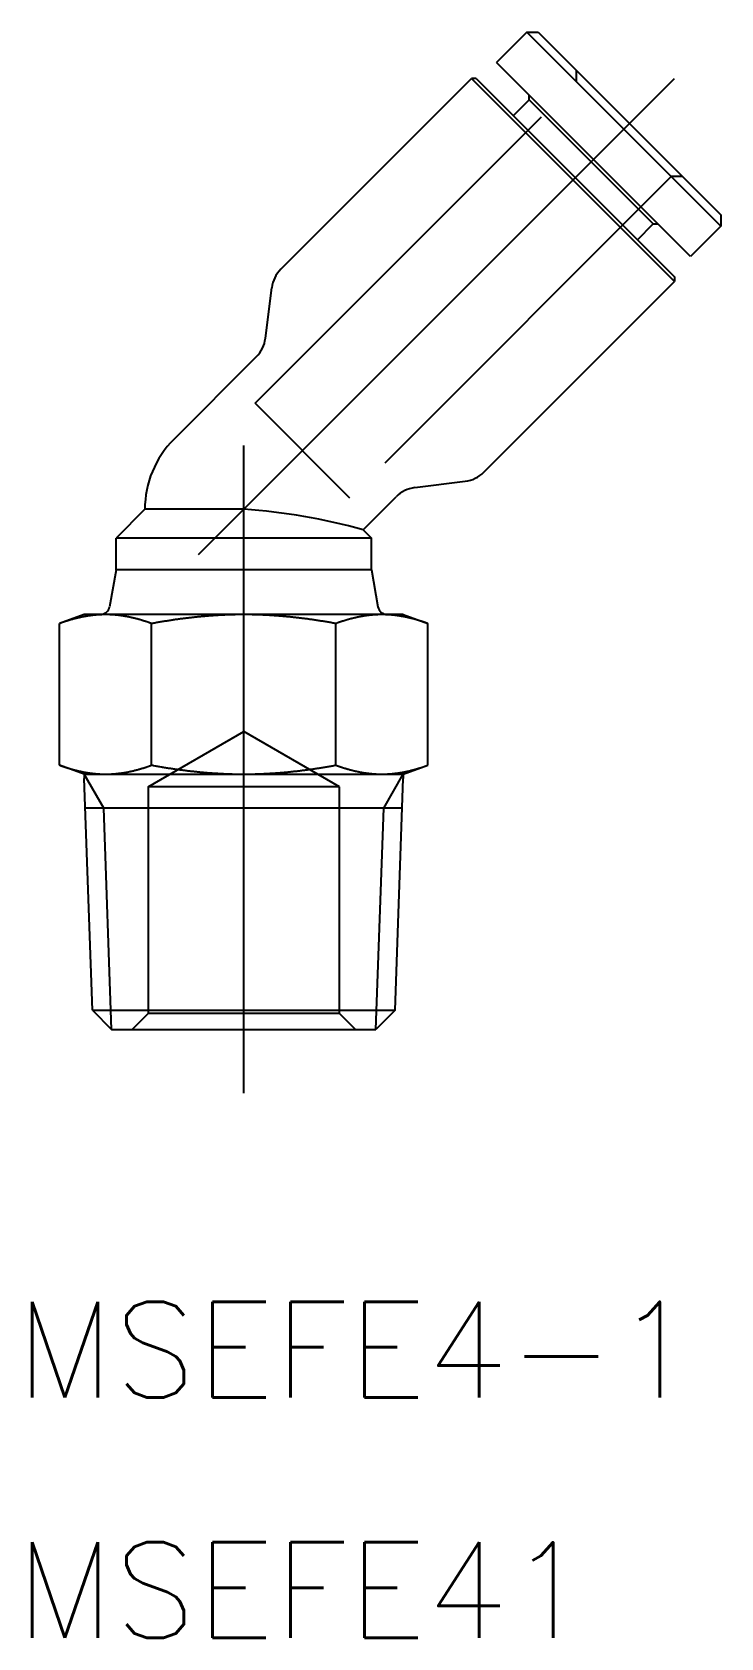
# Model space of a CAD drawing. Extents: x -6.6 to 48.3, y -19.1 to 33.3.
# Drawn here: x -6.6 to 15, y -19.1 to 31.3 of the extents above; entities that cross this region are included whole.
import ezdxf

# ---------------------------------------------------------------- set-up
doc = ezdxf.new("R2010")
doc.units = 0
doc.linetypes.add('CENTER', pattern=[50.8, 31.75, -6.35, 6.35, -6.35])
doc.linetypes.add('DASHED', pattern=[19.05, 12.7, -6.35])
doc.layers.get('0').update_dxf_attribs({"linetype": 'CONTINUOUS'})
doc.layers.add('CENTER', color=1, linetype='CENTER')
doc.styles.get("Standard").update_dxf_attribs({"font": 'txt.shx', "height": 3, "bigfont": 'bigfont.shx'})

msp = doc.modelspace()

# ---------------------------------------------------------------- linework, layer by layer
at = {"color": 7, "linetype": 'CONTINUOUS'}
for p, q in [((8.874, 31.255), (7.92, 30.301)), ((8.874, 31.255), (14.955, 25.174)), ((8.874, 31.255), (9.228, 31.255)), ((9.228, 31.255), (14.955, 25.528)), ((14.001, 24.22), (7.92, 30.301)), ((1.162, 23.826), (7.142, 29.806)), ((13.506, 23.442), (7.142, 29.806)), ((7.283, 29.806), (7.142, 29.806)), ((7.283, 29.806), (13.506, 23.583)), ((8.945, 29.134), (8.945, 29.275)), ((8.45, 28.639), (8.945, 29.134)), ((12.834, 25.245), (8.945, 29.134)), ((12.339, 24.75), (12.834, 25.245)), ((12.834, 25.245), (12.975, 25.245)), ((14.955, 25.174), (14.001, 24.22)), ((14.955, 25.528), (14.955, 25.174)), ((0.679, 21.661), (0.877, 23.243)), ((7.526, 17.462), (13.506, 23.442)), ((13.506, 23.583), (13.506, 23.442)), ((-2.192, 18.492), (0.394, 21.078)), ((5.361, 16.979), (6.943, 17.177)), ((3.742, 15.658), (4.778, 16.694)), ((-3.1, 16.3), (-4, 15.4)), ((0, 16.3), (-3.1, 16.3)), ((3.742, 15.658), (4, 15.4)), ((4, 15.4), (-4, 15.4)), ((-4, 14.4), (-4, 15.4)), ((4, 14.4), (4, 15.4)), ((-4, 14.4), (-4.206, 13.247)), ((4, 14.4), (-4, 14.4)), ((4, 14.4), (4.206, 13.247)), ((-5, 13), (-5.774, 12.718)), ((-5.774, 8.282), (-5.774, 12.718)), ((-4.33, 13), (-5, 13)), ((0, 13), (-4.33, 13)), ((-2.887, 8.282), (-2.887, 12.718)), ((4.33, 13), (0, 13)), ((2.887, 8.282), (2.887, 12.718)), ((5, 13), (4.33, 13)), ((5, 13), (5.774, 12.718)), ((5.774, 8.282), (5.774, 12.718)), ((-5, 8), (-5.774, 8.282)), ((5, 8), (5.774, 8.282)), ((-5, 8), (-4.33, 8)), ((-5, 8), (-5, 7.865)), ((-4.746, 0.602), (-5, 7.865)), ((-4.33, 8), (0, 8)), ((0, 8), (4.33, 8)), ((4.33, 8), (5, 8)), ((4.746, 0.602), (5, 7.865)), ((5, 8), (5, 7.865)), ((4.968, 6.938), (-4.968, 6.938)), ((-4.746, 0.602), (4.746, 0.602)), ((-4.746, 0.602), (-4.144, 0)), ((4.746, 0.602), (4.144, 0)), ((-4.144, 0), (4.144, 0))]:
    msp.add_line(p, q, dxfattribs=at)
at = {"color": 3, "linetype": 'DASHED'}
for p, q in [((0.354, 19.623), (10.43, 29.7)), ((10.43, 29.7), (10.43, 30.053)), ((13.4, 26.73), (3.323, 16.654)), ((13.753, 26.73), (13.4, 26.73)), ((3.323, 16.654), (0.354, 19.623)), ((-3, 7.6), (0, 9.332)), ((3, 7.6), (0, 9.332)), ((3, 7.6), (-3, 7.6)), ((-3, 7.6), (-3, 0.5)), ((3, 0.5), (3, 7.6)), ((-3, 0.5), (-3.5, 0)), ((3, 0.5), (-3, 0.5)), ((3.5, 0), (3, 0.5))]:
    msp.add_line(p, q, dxfattribs=at)
at = {"color": 3, "linetype": 'CONTINUOUS'}
for p, q in [((-4.387, 6.938), (-5, 8)), ((4.387, 6.938), (5, 8)), ((-4.144, 0), (-4.387, 6.938)), ((4.144, 0), (4.387, 6.938))]:
    msp.add_line(p, q, dxfattribs=at)
at = {"color": 7}
for points in [[(-4.33, 13, 0), (-4.346, 13, 0), (-4.361, 13, 0), (-4.376, 13, 0), (-4.392, 12.999, 0), (-4.407, 12.999, 0), (-4.422, 12.999, 0), (-4.437, 12.998, 0), (-4.453, 12.998, 0), (-4.468, 12.997, 0), (-4.483, 12.997, 0), (-4.498, 12.996, 0), (-4.513, 12.995, 0), (-4.528, 12.994, 0), (-4.543, 12.993, 0), (-4.558, 12.992, 0), (-4.574, 12.991, 0), (-4.589, 12.99, 0), (-4.604, 12.989, 0), (-4.619, 12.988, 0), (-4.634, 12.987, 0), (-4.649, 12.985, 0), (-4.664, 12.984, 0), (-4.679, 12.982, 0), (-4.693, 12.981, 0), (-4.708, 12.979, 0), (-4.723, 12.978, 0), (-4.738, 12.976, 0), (-4.753, 12.974, 0), (-4.768, 12.972, 0), (-4.783, 12.97, 0), (-4.798, 12.968, 0), (-4.813, 12.966, 0), (-4.828, 12.964, 0), (-4.843, 12.962, 0), (-4.857, 12.96, 0), (-4.872, 12.958, 0), (-4.887, 12.955, 0), (-4.902, 12.953, 0), (-4.917, 12.95, 0), (-4.932, 12.948, 0), (-4.947, 12.945, 0), (-4.962, 12.943, 0), (-4.977, 12.94, 0), (-4.992, 12.937, 0), (-5.006, 12.935, 0), (-5.021, 12.932, 0), (-5.036, 12.929, 0), (-5.051, 12.926, 0), (-5.066, 12.923, 0), (-5.081, 12.92, 0), (-5.096, 12.916, 0), (-5.111, 12.913, 0), (-5.126, 12.91, 0), (-5.141, 12.907, 0), (-5.156, 12.903, 0), (-5.171, 12.9, 0), (-5.186, 12.896, 0), (-5.201, 12.893, 0), (-5.216, 12.889, 0), (-5.231, 12.885, 0), (-5.246, 12.882, 0), (-5.261, 12.878, 0), (-5.276, 12.874, 0), (-5.292, 12.87, 0), (-5.307, 12.866, 0), (-5.322, 12.862, 0), (-5.337, 12.858, 0), (-5.352, 12.854, 0), (-5.368, 12.85, 0), (-5.383, 12.845, 0), (-5.398, 12.841, 0), (-5.413, 12.836, 0), (-5.429, 12.832, 0), (-5.444, 12.828, 0), (-5.46, 12.823, 0), (-5.475, 12.818, 0), (-5.49, 12.814, 0), (-5.506, 12.809, 0), (-5.521, 12.804, 0), (-5.537, 12.799, 0), (-5.552, 12.794, 0), (-5.568, 12.789, 0), (-5.584, 12.784, 0), (-5.599, 12.779, 0), (-5.615, 12.774, 0), (-5.631, 12.768, 0), (-5.646, 12.763, 0), (-5.662, 12.758, 0), (-5.678, 12.752, 0), (-5.694, 12.747, 0), (-5.71, 12.741, 0), (-5.726, 12.736, 0), (-5.741, 12.73, 0), (-5.757, 12.724, 0), (-5.774, 12.719, 0)], [(-2.887, 12.719, 0), (-2.903, 12.724, 0), (-2.919, 12.73, 0), (-2.935, 12.736, 0), (-2.951, 12.741, 0), (-2.967, 12.747, 0), (-2.982, 12.752, 0), (-2.998, 12.758, 0), (-3.014, 12.763, 0), (-3.03, 12.768, 0), (-3.045, 12.774, 0), (-3.061, 12.779, 0), (-3.077, 12.784, 0), (-3.092, 12.789, 0), (-3.108, 12.794, 0), (-3.123, 12.799, 0), (-3.139, 12.804, 0), (-3.154, 12.809, 0), (-3.17, 12.814, 0), (-3.185, 12.818, 0), (-3.201, 12.823, 0), (-3.216, 12.828, 0), (-3.231, 12.832, 0), (-3.247, 12.836, 0), (-3.262, 12.841, 0), (-3.277, 12.845, 0), (-3.293, 12.85, 0), (-3.308, 12.854, 0), (-3.323, 12.858, 0), (-3.338, 12.862, 0), (-3.353, 12.866, 0), (-3.369, 12.87, 0), (-3.384, 12.874, 0), (-3.399, 12.878, 0), (-3.414, 12.882, 0), (-3.429, 12.885, 0), (-3.444, 12.889, 0), (-3.459, 12.893, 0), (-3.474, 12.896, 0), (-3.489, 12.9, 0), (-3.504, 12.903, 0), (-3.519, 12.907, 0), (-3.534, 12.91, 0), (-3.549, 12.913, 0), (-3.564, 12.916, 0), (-3.579, 12.92, 0), (-3.594, 12.923, 0), (-3.609, 12.926, 0), (-3.624, 12.929, 0), (-3.639, 12.932, 0), (-3.654, 12.935, 0), (-3.669, 12.937, 0), (-3.684, 12.94, 0), (-3.699, 12.943, 0), (-3.713, 12.945, 0), (-3.728, 12.948, 0), (-3.743, 12.95, 0), (-3.758, 12.953, 0), (-3.773, 12.955, 0), (-3.788, 12.958, 0), (-3.803, 12.96, 0), (-3.818, 12.962, 0), (-3.833, 12.964, 0), (-3.847, 12.966, 0), (-3.862, 12.968, 0), (-3.877, 12.97, 0), (-3.892, 12.972, 0), (-3.907, 12.974, 0), (-3.922, 12.976, 0), (-3.937, 12.978, 0), (-3.952, 12.979, 0), (-3.967, 12.981, 0), (-3.982, 12.982, 0), (-3.997, 12.984, 0), (-4.012, 12.985, 0), (-4.027, 12.987, 0), (-4.042, 12.988, 0), (-4.057, 12.989, 0), (-4.072, 12.99, 0), (-4.087, 12.991, 0), (-4.102, 12.992, 0), (-4.117, 12.993, 0), (-4.132, 12.994, 0), (-4.147, 12.995, 0), (-4.162, 12.996, 0), (-4.177, 12.997, 0), (-4.192, 12.997, 0), (-4.208, 12.998, 0), (-4.223, 12.998, 0), (-4.238, 12.999, 0), (-4.253, 12.999, 0), (-4.269, 12.999, 0), (-4.284, 13, 0), (-4.299, 13, 0), (-4.315, 13, 0), (-4.33, 13, 0)], [(0, 13, 0), (-0.031, 13, 0), (-0.062, 13, 0), (-0.092, 13, 0), (-0.123, 12.999, 0), (-0.153, 12.999, 0), (-0.184, 12.999, 0), (-0.214, 12.998, 0), (-0.245, 12.998, 0), (-0.275, 12.997, 0), (-0.306, 12.997, 0), (-0.336, 12.996, 0), (-0.366, 12.995, 0), (-0.396, 12.994, 0), (-0.427, 12.993, 0), (-0.457, 12.992, 0), (-0.487, 12.991, 0), (-0.517, 12.99, 0), (-0.547, 12.989, 0), (-0.577, 12.988, 0), (-0.607, 12.987, 0), (-0.637, 12.985, 0), (-0.667, 12.984, 0), (-0.697, 12.982, 0), (-0.727, 12.981, 0), (-0.757, 12.979, 0), (-0.786, 12.978, 0), (-0.816, 12.976, 0), (-0.846, 12.974, 0), (-0.876, 12.972, 0), (-0.906, 12.97, 0), (-0.936, 12.968, 0), (-0.965, 12.966, 0), (-0.995, 12.964, 0), (-1.025, 12.962, 0), (-1.055, 12.96, 0), (-1.085, 12.958, 0), (-1.114, 12.955, 0), (-1.144, 12.953, 0), (-1.174, 12.95, 0), (-1.204, 12.948, 0), (-1.233, 12.945, 0), (-1.263, 12.943, 0), (-1.293, 12.94, 0), (-1.323, 12.937, 0), (-1.353, 12.935, 0), (-1.382, 12.932, 0), (-1.412, 12.929, 0), (-1.442, 12.926, 0), (-1.472, 12.923, 0), (-1.502, 12.92, 0), (-1.532, 12.916, 0), (-1.562, 12.913, 0), (-1.592, 12.91, 0), (-1.622, 12.907, 0), (-1.652, 12.903, 0), (-1.682, 12.9, 0), (-1.712, 12.896, 0), (-1.742, 12.893, 0), (-1.772, 12.889, 0), (-1.802, 12.885, 0), (-1.832, 12.882, 0), (-1.862, 12.878, 0), (-1.893, 12.874, 0), (-1.923, 12.87, 0), (-1.953, 12.866, 0), (-1.984, 12.862, 0), (-2.014, 12.858, 0), (-2.044, 12.854, 0), (-2.075, 12.85, 0), (-2.105, 12.845, 0), (-2.136, 12.841, 0), (-2.167, 12.836, 0), (-2.197, 12.832, 0), (-2.228, 12.828, 0), (-2.259, 12.823, 0), (-2.29, 12.818, 0), (-2.32, 12.814, 0), (-2.351, 12.809, 0), (-2.382, 12.804, 0), (-2.413, 12.799, 0), (-2.444, 12.794, 0), (-2.476, 12.789, 0), (-2.507, 12.784, 0), (-2.538, 12.779, 0), (-2.569, 12.774, 0), (-2.601, 12.768, 0), (-2.632, 12.763, 0), (-2.664, 12.758, 0), (-2.696, 12.752, 0), (-2.727, 12.747, 0), (-2.759, 12.741, 0), (-2.791, 12.736, 0), (-2.823, 12.73, 0), (-2.855, 12.724, 0), (-2.887, 12.719, 0)], [(2.887, 12.719, 0), (2.855, 12.724, 0), (2.823, 12.73, 0), (2.791, 12.736, 0), (2.759, 12.741, 0), (2.727, 12.747, 0), (2.696, 12.752, 0), (2.664, 12.758, 0), (2.632, 12.763, 0), (2.601, 12.768, 0), (2.569, 12.774, 0), (2.538, 12.779, 0), (2.507, 12.784, 0), (2.476, 12.789, 0), (2.444, 12.794, 0), (2.413, 12.799, 0), (2.382, 12.804, 0), (2.351, 12.809, 0), (2.32, 12.814, 0), (2.29, 12.818, 0), (2.259, 12.823, 0), (2.228, 12.828, 0), (2.197, 12.832, 0), (2.167, 12.836, 0), (2.136, 12.841, 0), (2.105, 12.845, 0), (2.075, 12.85, 0), (2.044, 12.854, 0), (2.014, 12.858, 0), (1.984, 12.862, 0), (1.953, 12.866, 0), (1.923, 12.87, 0), (1.893, 12.874, 0), (1.862, 12.878, 0), (1.832, 12.882, 0), (1.802, 12.885, 0), (1.772, 12.889, 0), (1.742, 12.893, 0), (1.712, 12.896, 0), (1.682, 12.9, 0), (1.652, 12.903, 0), (1.622, 12.907, 0), (1.592, 12.91, 0), (1.562, 12.913, 0), (1.532, 12.916, 0), (1.502, 12.92, 0), (1.472, 12.923, 0), (1.442, 12.926, 0), (1.412, 12.929, 0), (1.382, 12.932, 0), (1.353, 12.935, 0), (1.323, 12.937, 0), (1.293, 12.94, 0), (1.263, 12.943, 0), (1.233, 12.945, 0), (1.204, 12.948, 0), (1.174, 12.95, 0), (1.144, 12.953, 0), (1.114, 12.955, 0), (1.085, 12.958, 0), (1.055, 12.96, 0), (1.025, 12.962, 0), (0.995, 12.964, 0), (0.965, 12.966, 0), (0.936, 12.968, 0), (0.906, 12.97, 0), (0.876, 12.972, 0), (0.846, 12.974, 0), (0.816, 12.976, 0), (0.786, 12.978, 0), (0.757, 12.979, 0), (0.727, 12.981, 0), (0.697, 12.982, 0), (0.667, 12.984, 0), (0.637, 12.985, 0), (0.607, 12.987, 0), (0.577, 12.988, 0), (0.547, 12.989, 0), (0.517, 12.99, 0), (0.487, 12.991, 0), (0.457, 12.992, 0), (0.427, 12.993, 0), (0.396, 12.994, 0), (0.366, 12.995, 0), (0.336, 12.996, 0), (0.306, 12.997, 0), (0.275, 12.997, 0), (0.245, 12.998, 0), (0.214, 12.998, 0), (0.184, 12.999, 0), (0.153, 12.999, 0), (0.123, 12.999, 0), (0.092, 13, 0), (0.062, 13, 0), (0.031, 13, 0), (0, 13, 0)], [(4.33, 13, 0), (4.315, 13, 0), (4.299, 13, 0), (4.284, 13, 0), (4.269, 12.999, 0), (4.253, 12.999, 0), (4.238, 12.999, 0), (4.223, 12.998, 0), (4.208, 12.998, 0), (4.192, 12.997, 0), (4.177, 12.997, 0), (4.162, 12.996, 0), (4.147, 12.995, 0), (4.132, 12.994, 0), (4.117, 12.993, 0), (4.102, 12.992, 0), (4.087, 12.991, 0), (4.072, 12.99, 0), (4.057, 12.989, 0), (4.042, 12.988, 0), (4.027, 12.987, 0), (4.012, 12.985, 0), (3.997, 12.984, 0), (3.982, 12.982, 0), (3.967, 12.981, 0), (3.952, 12.979, 0), (3.937, 12.978, 0), (3.922, 12.976, 0), (3.907, 12.974, 0), (3.892, 12.972, 0), (3.877, 12.97, 0), (3.862, 12.968, 0), (3.847, 12.966, 0), (3.833, 12.964, 0), (3.818, 12.962, 0), (3.803, 12.96, 0), (3.788, 12.958, 0), (3.773, 12.955, 0), (3.758, 12.953, 0), (3.743, 12.95, 0), (3.728, 12.948, 0), (3.713, 12.945, 0), (3.699, 12.943, 0), (3.684, 12.94, 0), (3.669, 12.937, 0), (3.654, 12.935, 0), (3.639, 12.932, 0), (3.624, 12.929, 0), (3.609, 12.926, 0), (3.594, 12.923, 0), (3.579, 12.92, 0), (3.564, 12.916, 0), (3.549, 12.913, 0), (3.534, 12.91, 0), (3.519, 12.907, 0), (3.504, 12.903, 0), (3.489, 12.9, 0), (3.474, 12.896, 0), (3.459, 12.893, 0), (3.444, 12.889, 0), (3.429, 12.885, 0), (3.414, 12.882, 0), (3.399, 12.878, 0), (3.384, 12.874, 0), (3.369, 12.87, 0), (3.353, 12.866, 0), (3.338, 12.862, 0), (3.323, 12.858, 0), (3.308, 12.854, 0), (3.293, 12.85, 0), (3.277, 12.845, 0), (3.262, 12.841, 0), (3.247, 12.836, 0), (3.231, 12.832, 0), (3.216, 12.828, 0), (3.201, 12.823, 0), (3.185, 12.818, 0), (3.17, 12.814, 0), (3.154, 12.809, 0), (3.139, 12.804, 0), (3.123, 12.799, 0), (3.108, 12.794, 0), (3.092, 12.789, 0), (3.077, 12.784, 0), (3.061, 12.779, 0), (3.045, 12.774, 0), (3.03, 12.768, 0), (3.014, 12.763, 0), (2.998, 12.758, 0), (2.982, 12.752, 0), (2.967, 12.747, 0), (2.951, 12.741, 0), (2.935, 12.736, 0), (2.919, 12.73, 0), (2.903, 12.724, 0), (2.887, 12.719, 0)], [(5.774, 12.719, 0), (5.757, 12.724, 0), (5.741, 12.73, 0), (5.726, 12.736, 0), (5.71, 12.741, 0), (5.694, 12.747, 0), (5.678, 12.752, 0), (5.662, 12.758, 0), (5.646, 12.763, 0), (5.631, 12.768, 0), (5.615, 12.774, 0), (5.599, 12.779, 0), (5.584, 12.784, 0), (5.568, 12.789, 0), (5.552, 12.794, 0), (5.537, 12.799, 0), (5.521, 12.804, 0), (5.506, 12.809, 0), (5.49, 12.814, 0), (5.475, 12.818, 0), (5.46, 12.823, 0), (5.444, 12.828, 0), (5.429, 12.832, 0), (5.413, 12.836, 0), (5.398, 12.841, 0), (5.383, 12.845, 0), (5.368, 12.85, 0), (5.352, 12.854, 0), (5.337, 12.858, 0), (5.322, 12.862, 0), (5.307, 12.866, 0), (5.292, 12.87, 0), (5.276, 12.874, 0), (5.261, 12.878, 0), (5.246, 12.882, 0), (5.231, 12.885, 0), (5.216, 12.889, 0), (5.201, 12.893, 0), (5.186, 12.896, 0), (5.171, 12.9, 0), (5.156, 12.903, 0), (5.141, 12.907, 0), (5.126, 12.91, 0), (5.111, 12.913, 0), (5.096, 12.916, 0), (5.081, 12.92, 0), (5.066, 12.923, 0), (5.051, 12.926, 0), (5.036, 12.929, 0), (5.021, 12.932, 0), (5.006, 12.935, 0), (4.992, 12.937, 0), (4.977, 12.94, 0), (4.962, 12.943, 0), (4.947, 12.945, 0), (4.932, 12.948, 0), (4.917, 12.95, 0), (4.902, 12.953, 0), (4.887, 12.955, 0), (4.872, 12.958, 0), (4.857, 12.96, 0), (4.843, 12.962, 0), (4.828, 12.964, 0), (4.813, 12.966, 0), (4.798, 12.968, 0), (4.783, 12.97, 0), (4.768, 12.972, 0), (4.753, 12.974, 0), (4.738, 12.976, 0), (4.723, 12.978, 0), (4.708, 12.979, 0), (4.693, 12.981, 0), (4.679, 12.982, 0), (4.664, 12.984, 0), (4.649, 12.985, 0), (4.634, 12.987, 0), (4.619, 12.988, 0), (4.604, 12.989, 0), (4.589, 12.99, 0), (4.574, 12.991, 0), (4.558, 12.992, 0), (4.543, 12.993, 0), (4.528, 12.994, 0), (4.513, 12.995, 0), (4.498, 12.996, 0), (4.483, 12.997, 0), (4.468, 12.997, 0), (4.453, 12.998, 0), (4.437, 12.998, 0), (4.422, 12.999, 0), (4.407, 12.999, 0), (4.392, 12.999, 0), (4.376, 13, 0), (4.361, 13, 0), (4.346, 13, 0), (4.33, 13, 0)], [(-5.774, 8.282, 0), (-5.758, 8.276, 0), (-5.742, 8.27, 0), (-5.726, 8.265, 0), (-5.71, 8.259, 0), (-5.695, 8.253, 0), (-5.679, 8.248, 0), (-5.664, 8.243, 0), (-5.648, 8.237, 0), (-5.632, 8.232, 0), (-5.617, 8.227, 0), (-5.601, 8.222, 0), (-5.586, 8.217, 0), (-5.57, 8.212, 0), (-5.555, 8.207, 0), (-5.54, 8.202, 0), (-5.524, 8.197, 0), (-5.509, 8.192, 0), (-5.494, 8.187, 0), (-5.478, 8.183, 0), (-5.463, 8.178, 0), (-5.448, 8.174, 0), (-5.432, 8.169, 0), (-5.417, 8.165, 0), (-5.402, 8.16, 0), (-5.387, 8.156, 0), (-5.372, 8.152, 0), (-5.357, 8.147, 0), (-5.341, 8.143, 0), (-5.326, 8.139, 0), (-5.311, 8.135, 0), (-5.296, 8.131, 0), (-5.281, 8.127, 0), (-5.266, 8.123, 0), (-5.251, 8.12, 0), (-5.236, 8.116, 0), (-5.221, 8.112, 0), (-5.206, 8.108, 0), (-5.191, 8.105, 0), (-5.176, 8.101, 0), (-5.161, 8.098, 0), (-5.146, 8.094, 0), (-5.131, 8.091, 0), (-5.116, 8.088, 0), (-5.101, 8.085, 0), (-5.086, 8.081, 0), (-5.071, 8.078, 0), (-5.056, 8.075, 0), (-5.041, 8.072, 0), (-5.026, 8.069, 0), (-5.011, 8.066, 0), (-4.997, 8.064, 0), (-4.982, 8.061, 0), (-4.967, 8.058, 0), (-4.952, 8.055, 0), (-4.937, 8.053, 0), (-4.922, 8.05, 0), (-4.907, 8.048, 0), (-4.892, 8.045, 0), (-4.877, 8.043, 0), (-4.862, 8.041, 0), (-4.847, 8.039, 0), (-4.832, 8.036, 0), (-4.817, 8.034, 0), (-4.802, 8.032, 0), (-4.787, 8.03, 0), (-4.772, 8.028, 0), (-4.757, 8.026, 0), (-4.742, 8.025, 0), (-4.727, 8.023, 0), (-4.712, 8.021, 0), (-4.697, 8.02, 0), (-4.682, 8.018, 0), (-4.667, 8.016, 0), (-4.652, 8.015, 0), (-4.637, 8.014, 0), (-4.622, 8.012, 0), (-4.607, 8.011, 0), (-4.592, 8.01, 0), (-4.576, 8.009, 0), (-4.561, 8.008, 0), (-4.546, 8.007, 0), (-4.531, 8.006, 0), (-4.515, 8.005, 0), (-4.5, 8.004, 0), (-4.485, 8.003, 0), (-4.47, 8.003, 0), (-4.454, 8.002, 0), (-4.439, 8.002, 0), (-4.423, 8.001, 0), (-4.408, 8.001, 0), (-4.392, 8.001, 0), (-4.377, 8, 0), (-4.361, 8, 0), (-4.346, 8, 0), (-4.33, 8, 0)], [(-4.33, 8, 0), (-4.315, 8, 0), (-4.299, 8, 0), (-4.283, 8, 0), (-4.268, 8.001, 0), (-4.252, 8.001, 0), (-4.237, 8.001, 0), (-4.222, 8.002, 0), (-4.206, 8.002, 0), (-4.191, 8.003, 0), (-4.175, 8.003, 0), (-4.16, 8.004, 0), (-4.145, 8.005, 0), (-4.13, 8.006, 0), (-4.114, 8.007, 0), (-4.099, 8.008, 0), (-4.084, 8.009, 0), (-4.069, 8.01, 0), (-4.054, 8.011, 0), (-4.038, 8.012, 0), (-4.023, 8.014, 0), (-4.008, 8.015, 0), (-3.993, 8.016, 0), (-3.978, 8.018, 0), (-3.963, 8.02, 0), (-3.948, 8.021, 0), (-3.933, 8.023, 0), (-3.918, 8.025, 0), (-3.903, 8.026, 0), (-3.888, 8.028, 0), (-3.873, 8.03, 0), (-3.858, 8.032, 0), (-3.843, 8.034, 0), (-3.828, 8.036, 0), (-3.813, 8.039, 0), (-3.798, 8.041, 0), (-3.783, 8.043, 0), (-3.768, 8.045, 0), (-3.753, 8.048, 0), (-3.738, 8.05, 0), (-3.723, 8.053, 0), (-3.709, 8.055, 0), (-3.694, 8.058, 0), (-3.679, 8.061, 0), (-3.664, 8.064, 0), (-3.649, 8.066, 0), (-3.634, 8.069, 0), (-3.619, 8.072, 0), (-3.604, 8.075, 0), (-3.589, 8.078, 0), (-3.574, 8.081, 0), (-3.559, 8.085, 0), (-3.544, 8.088, 0), (-3.529, 8.091, 0), (-3.514, 8.094, 0), (-3.499, 8.098, 0), (-3.484, 8.101, 0), (-3.469, 8.105, 0), (-3.454, 8.108, 0), (-3.439, 8.112, 0), (-3.424, 8.116, 0), (-3.409, 8.12, 0), (-3.394, 8.123, 0), (-3.379, 8.127, 0), (-3.364, 8.131, 0), (-3.349, 8.135, 0), (-3.334, 8.139, 0), (-3.319, 8.143, 0), (-3.304, 8.147, 0), (-3.289, 8.152, 0), (-3.273, 8.156, 0), (-3.258, 8.16, 0), (-3.243, 8.165, 0), (-3.228, 8.169, 0), (-3.213, 8.174, 0), (-3.197, 8.178, 0), (-3.182, 8.183, 0), (-3.167, 8.187, 0), (-3.151, 8.192, 0), (-3.136, 8.197, 0), (-3.121, 8.202, 0), (-3.105, 8.207, 0), (-3.09, 8.212, 0), (-3.074, 8.217, 0), (-3.059, 8.222, 0), (-3.043, 8.227, 0), (-3.028, 8.232, 0), (-3.012, 8.237, 0), (-2.997, 8.243, 0), (-2.981, 8.248, 0), (-2.965, 8.253, 0), (-2.95, 8.259, 0), (-2.934, 8.265, 0), (-2.918, 8.27, 0), (-2.903, 8.276, 0), (-2.887, 8.282, 0)], [(-2.887, 8.282, 0), (-2.855, 8.276, 0), (-2.824, 8.27, 0), (-2.792, 8.265, 0), (-2.761, 8.259, 0), (-2.729, 8.253, 0), (-2.698, 8.248, 0), (-2.667, 8.243, 0), (-2.636, 8.237, 0), (-2.604, 8.232, 0), (-2.573, 8.227, 0), (-2.542, 8.222, 0), (-2.511, 8.217, 0), (-2.481, 8.212, 0), (-2.45, 8.207, 0), (-2.419, 8.202, 0), (-2.388, 8.197, 0), (-2.357, 8.192, 0), (-2.327, 8.187, 0), (-2.296, 8.183, 0), (-2.266, 8.178, 0), (-2.235, 8.174, 0), (-2.205, 8.169, 0), (-2.174, 8.165, 0), (-2.144, 8.16, 0), (-2.113, 8.156, 0), (-2.083, 8.152, 0), (-2.053, 8.147, 0), (-2.023, 8.143, 0), (-1.992, 8.139, 0), (-1.962, 8.135, 0), (-1.932, 8.131, 0), (-1.902, 8.127, 0), (-1.872, 8.123, 0), (-1.842, 8.12, 0), (-1.812, 8.116, 0), (-1.781, 8.112, 0), (-1.751, 8.108, 0), (-1.721, 8.105, 0), (-1.691, 8.101, 0), (-1.662, 8.098, 0), (-1.632, 8.094, 0), (-1.602, 8.091, 0), (-1.572, 8.088, 0), (-1.542, 8.085, 0), (-1.512, 8.081, 0), (-1.482, 8.078, 0), (-1.452, 8.075, 0), (-1.422, 8.072, 0), (-1.392, 8.069, 0), (-1.363, 8.066, 0), (-1.333, 8.064, 0), (-1.303, 8.061, 0), (-1.273, 8.058, 0), (-1.243, 8.055, 0), (-1.213, 8.053, 0), (-1.184, 8.05, 0), (-1.154, 8.048, 0), (-1.124, 8.045, 0), (-1.094, 8.043, 0), (-1.064, 8.041, 0), (-1.034, 8.039, 0), (-1.004, 8.036, 0), (-0.974, 8.034, 0), (-0.944, 8.032, 0), (-0.914, 8.03, 0), (-0.884, 8.028, 0), (-0.854, 8.026, 0), (-0.824, 8.025, 0), (-0.794, 8.023, 0), (-0.764, 8.021, 0), (-0.734, 8.02, 0), (-0.704, 8.018, 0), (-0.674, 8.016, 0), (-0.644, 8.015, 0), (-0.614, 8.014, 0), (-0.583, 8.012, 0), (-0.553, 8.011, 0), (-0.523, 8.01, 0), (-0.492, 8.009, 0), (-0.462, 8.008, 0), (-0.432, 8.007, 0), (-0.401, 8.006, 0), (-0.371, 8.005, 0), (-0.34, 8.004, 0), (-0.309, 8.003, 0), (-0.279, 8.003, 0), (-0.248, 8.002, 0), (-0.217, 8.002, 0), (-0.186, 8.001, 0), (-0.155, 8.001, 0), (-0.125, 8.001, 0), (-0.093, 8, 0), (-0.062, 8, 0), (-0.031, 8, 0), (0, 8, 0)], [(0, 8, 0), (0.031, 8, 0), (0.062, 8, 0), (0.093, 8, 0), (0.125, 8.001, 0), (0.155, 8.001, 0), (0.186, 8.001, 0), (0.217, 8.002, 0), (0.248, 8.002, 0), (0.279, 8.003, 0), (0.309, 8.003, 0), (0.34, 8.004, 0), (0.371, 8.005, 0), (0.401, 8.006, 0), (0.432, 8.007, 0), (0.462, 8.008, 0), (0.492, 8.009, 0), (0.523, 8.01, 0), (0.553, 8.011, 0), (0.583, 8.012, 0), (0.614, 8.014, 0), (0.644, 8.015, 0), (0.674, 8.016, 0), (0.704, 8.018, 0), (0.734, 8.02, 0), (0.764, 8.021, 0), (0.794, 8.023, 0), (0.824, 8.025, 0), (0.854, 8.026, 0), (0.884, 8.028, 0), (0.914, 8.03, 0), (0.944, 8.032, 0), (0.974, 8.034, 0), (1.004, 8.036, 0), (1.034, 8.039, 0), (1.064, 8.041, 0), (1.094, 8.043, 0), (1.124, 8.045, 0), (1.154, 8.048, 0), (1.184, 8.05, 0), (1.213, 8.053, 0), (1.243, 8.055, 0), (1.273, 8.058, 0), (1.303, 8.061, 0), (1.333, 8.064, 0), (1.363, 8.066, 0), (1.392, 8.069, 0), (1.422, 8.072, 0), (1.452, 8.075, 0), (1.482, 8.078, 0), (1.512, 8.081, 0), (1.542, 8.085, 0), (1.572, 8.088, 0), (1.602, 8.091, 0), (1.632, 8.094, 0), (1.662, 8.098, 0), (1.691, 8.101, 0), (1.721, 8.105, 0), (1.751, 8.108, 0), (1.781, 8.112, 0), (1.812, 8.116, 0), (1.842, 8.12, 0), (1.872, 8.123, 0), (1.902, 8.127, 0), (1.932, 8.131, 0), (1.962, 8.135, 0), (1.992, 8.139, 0), (2.023, 8.143, 0), (2.053, 8.147, 0), (2.083, 8.152, 0), (2.113, 8.156, 0), (2.144, 8.16, 0), (2.174, 8.165, 0), (2.205, 8.169, 0), (2.235, 8.174, 0), (2.266, 8.178, 0), (2.296, 8.183, 0), (2.327, 8.187, 0), (2.357, 8.192, 0), (2.388, 8.197, 0), (2.419, 8.202, 0), (2.45, 8.207, 0), (2.481, 8.212, 0), (2.511, 8.217, 0), (2.542, 8.222, 0), (2.573, 8.227, 0), (2.604, 8.232, 0), (2.636, 8.237, 0), (2.667, 8.243, 0), (2.698, 8.248, 0), (2.729, 8.253, 0), (2.761, 8.259, 0), (2.792, 8.265, 0), (2.824, 8.27, 0), (2.855, 8.276, 0), (2.887, 8.282, 0)], [(2.887, 8.282, 0), (2.903, 8.276, 0), (2.918, 8.27, 0), (2.934, 8.265, 0), (2.95, 8.259, 0), (2.965, 8.253, 0), (2.981, 8.248, 0), (2.997, 8.243, 0), (3.012, 8.237, 0), (3.028, 8.232, 0), (3.043, 8.227, 0), (3.059, 8.222, 0), (3.074, 8.217, 0), (3.09, 8.212, 0), (3.105, 8.207, 0), (3.121, 8.202, 0), (3.136, 8.197, 0), (3.151, 8.192, 0), (3.167, 8.187, 0), (3.182, 8.183, 0), (3.197, 8.178, 0), (3.213, 8.174, 0), (3.228, 8.169, 0), (3.243, 8.165, 0), (3.258, 8.16, 0), (3.273, 8.156, 0), (3.289, 8.152, 0), (3.304, 8.147, 0), (3.319, 8.143, 0), (3.334, 8.139, 0), (3.349, 8.135, 0), (3.364, 8.131, 0), (3.379, 8.127, 0), (3.394, 8.123, 0), (3.409, 8.12, 0), (3.424, 8.116, 0), (3.439, 8.112, 0), (3.454, 8.108, 0), (3.469, 8.105, 0), (3.484, 8.101, 0), (3.499, 8.098, 0), (3.514, 8.094, 0), (3.529, 8.091, 0), (3.544, 8.088, 0), (3.559, 8.085, 0), (3.574, 8.081, 0), (3.589, 8.078, 0), (3.604, 8.075, 0), (3.619, 8.072, 0), (3.634, 8.069, 0), (3.649, 8.066, 0), (3.664, 8.064, 0), (3.679, 8.061, 0), (3.694, 8.058, 0), (3.709, 8.055, 0), (3.723, 8.053, 0), (3.738, 8.05, 0), (3.753, 8.048, 0), (3.768, 8.045, 0), (3.783, 8.043, 0), (3.798, 8.041, 0), (3.813, 8.039, 0), (3.828, 8.036, 0), (3.843, 8.034, 0), (3.858, 8.032, 0), (3.873, 8.03, 0), (3.888, 8.028, 0), (3.903, 8.026, 0), (3.918, 8.025, 0), (3.933, 8.023, 0), (3.948, 8.021, 0), (3.963, 8.02, 0), (3.978, 8.018, 0), (3.993, 8.016, 0), (4.008, 8.015, 0), (4.023, 8.014, 0), (4.038, 8.012, 0), (4.054, 8.011, 0), (4.069, 8.01, 0), (4.084, 8.009, 0), (4.099, 8.008, 0), (4.114, 8.007, 0), (4.13, 8.006, 0), (4.145, 8.005, 0), (4.16, 8.004, 0), (4.175, 8.003, 0), (4.191, 8.003, 0), (4.206, 8.002, 0), (4.222, 8.002, 0), (4.237, 8.001, 0), (4.252, 8.001, 0), (4.268, 8.001, 0), (4.283, 8, 0), (4.299, 8, 0), (4.315, 8, 0), (4.33, 8, 0)], [(4.33, 8, 0), (4.346, 8, 0), (4.361, 8, 0), (4.377, 8, 0), (4.392, 8.001, 0), (4.408, 8.001, 0), (4.423, 8.001, 0), (4.439, 8.002, 0), (4.454, 8.002, 0), (4.47, 8.003, 0), (4.485, 8.003, 0), (4.5, 8.004, 0), (4.515, 8.005, 0), (4.531, 8.006, 0), (4.546, 8.007, 0), (4.561, 8.008, 0), (4.576, 8.009, 0), (4.592, 8.01, 0), (4.607, 8.011, 0), (4.622, 8.012, 0), (4.637, 8.014, 0), (4.652, 8.015, 0), (4.667, 8.016, 0), (4.682, 8.018, 0), (4.697, 8.02, 0), (4.712, 8.021, 0), (4.727, 8.023, 0), (4.742, 8.025, 0), (4.757, 8.026, 0), (4.772, 8.028, 0), (4.787, 8.03, 0), (4.802, 8.032, 0), (4.817, 8.034, 0), (4.832, 8.036, 0), (4.847, 8.039, 0), (4.862, 8.041, 0), (4.877, 8.043, 0), (4.892, 8.045, 0), (4.907, 8.048, 0), (4.922, 8.05, 0), (4.937, 8.053, 0), (4.952, 8.055, 0), (4.967, 8.058, 0), (4.982, 8.061, 0), (4.997, 8.064, 0), (5.011, 8.066, 0), (5.026, 8.069, 0), (5.041, 8.072, 0), (5.056, 8.075, 0), (5.071, 8.078, 0), (5.086, 8.081, 0), (5.101, 8.085, 0), (5.116, 8.088, 0), (5.131, 8.091, 0), (5.146, 8.094, 0), (5.161, 8.098, 0), (5.176, 8.101, 0), (5.191, 8.105, 0), (5.206, 8.108, 0), (5.221, 8.112, 0), (5.236, 8.116, 0), (5.251, 8.12, 0), (5.266, 8.123, 0), (5.281, 8.127, 0), (5.296, 8.131, 0), (5.311, 8.135, 0), (5.326, 8.139, 0), (5.341, 8.143, 0), (5.357, 8.147, 0), (5.372, 8.152, 0), (5.387, 8.156, 0), (5.402, 8.16, 0), (5.417, 8.165, 0), (5.432, 8.169, 0), (5.448, 8.174, 0), (5.463, 8.178, 0), (5.478, 8.183, 0), (5.494, 8.187, 0), (5.509, 8.192, 0), (5.524, 8.197, 0), (5.54, 8.202, 0), (5.555, 8.207, 0), (5.57, 8.212, 0), (5.586, 8.217, 0), (5.601, 8.222, 0), (5.617, 8.227, 0), (5.632, 8.232, 0), (5.648, 8.237, 0), (5.664, 8.243, 0), (5.679, 8.248, 0), (5.695, 8.253, 0), (5.71, 8.259, 0), (5.726, 8.265, 0), (5.742, 8.27, 0), (5.758, 8.276, 0), (5.774, 8.282, 0)]]:
    msp.add_polyline3d(points, dxfattribs=at)
at = {"color": 7, "linetype": 'CONTINUOUS'}
for centre, radius, start, end in [((1.869, 23.119), 1, 135, 172.875), ((-0.313, 21.785), 1, 315, 352.875), ((0, 16.3), 3.1, 135, 180), ((6.819, 18.169), 1, 277.125, 315), ((5.485, 15.987), 1, 97.125, 135), ((-1.225, -2.068), 18.409, 74.3455, 86.1832), ((-4.501, 13.3), 0.3, 270, 349.8753), ((4.501, 13.3), 0.3, 190.1247, 270)]:
    msp.add_arc(centre, radius, start, end, dxfattribs=at)
at = {"layer": 'CENTER', "color": 1, "linetype": 'CENTER'}
for p, q in [((-1.414, 14.886), (13.506, 29.806)), ((0, -2), (0, 18.3))]:
    msp.add_line(p, q, dxfattribs=at)

# ---------------------------------------------------------------- texts
at = {"color": 7, "linetype": 'CONTINUOUS'}
for s, p in [('MSEFE4-1', (-7.148, -11.534)), ('MSEFE41', (-7.148, -19.071))]:
    msp.add_text(s, height=3, dxfattribs=at).set_placement(p)

doc.saveas('drawing.dxf')
